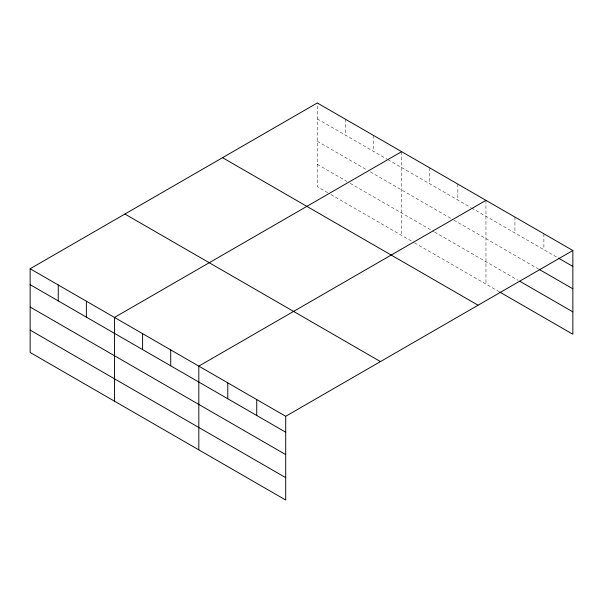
<?xml version="1.0" encoding="UTF-8"?>
<svg xmlns="http://www.w3.org/2000/svg" width="603" height="603" viewBox="0 0 603 603"><rect width="100%" height="100%" fill="white"/><g stroke="black" fill="none" stroke-linecap="round" stroke-linejoin="round"><path stroke-width="0.45" stroke-dasharray="3.02 2.26" d="M327.738 192.734L317.299 186.711L317.299 102.97M317.299 118.889L387.171 159.23M387.978 159.689L470.702 207.455M471.508 207.914L557.564 257.602M317.299 141.268L367.091 170.016M370.31 171.87L453.034 219.635M453.833 220.095L538.253 268.84M317.299 164.325L347.011 181.48M350.23 183.342L433.753 231.567M434.559 232.027L518.143 280.282M330.949 194.588L413.681 242.353M414.48 242.813L498.832 291.52M543.891 233.791L543.891 249.71M514.924 217.065L514.924 232.984M485.965 200.347L485.965 284.088M457.85 184.119L457.85 200.038M429.743 167.883L429.743 183.802M401.628 151.654L401.628 235.396M373.521 135.426L373.521 151.345M345.406 119.198L345.406 135.117"/><path stroke-width="0.9" d="M572.85 250.509L317.299 102.97L30.15 268.75L30.15 352.491L285.701 500.03L285.701 416.289L572.85 250.509L572.85 334.25L499.638 291.98M401.628 151.654L114.48 317.442L114.48 401.183M485.965 200.347L198.817 366.127L198.817 449.868M558.37 258.069L572.85 266.428M539.059 269.3L572.85 288.807M519.748 281.217L572.85 311.872M222.537 157.677L478.089 305.216M124.911 214.042L380.463 361.581M30.15 268.75L285.701 416.289M30.15 284.669L285.701 432.215M30.15 307.048L285.701 454.594M30.15 330.112L285.701 477.651M256.742 399.57L256.742 415.49M227.776 382.852L227.776 398.771M170.702 349.898L170.702 365.817M142.594 333.67L142.594 349.589M86.372 301.206L86.372 317.125M58.257 284.978L58.257 300.897"/></g></svg>
